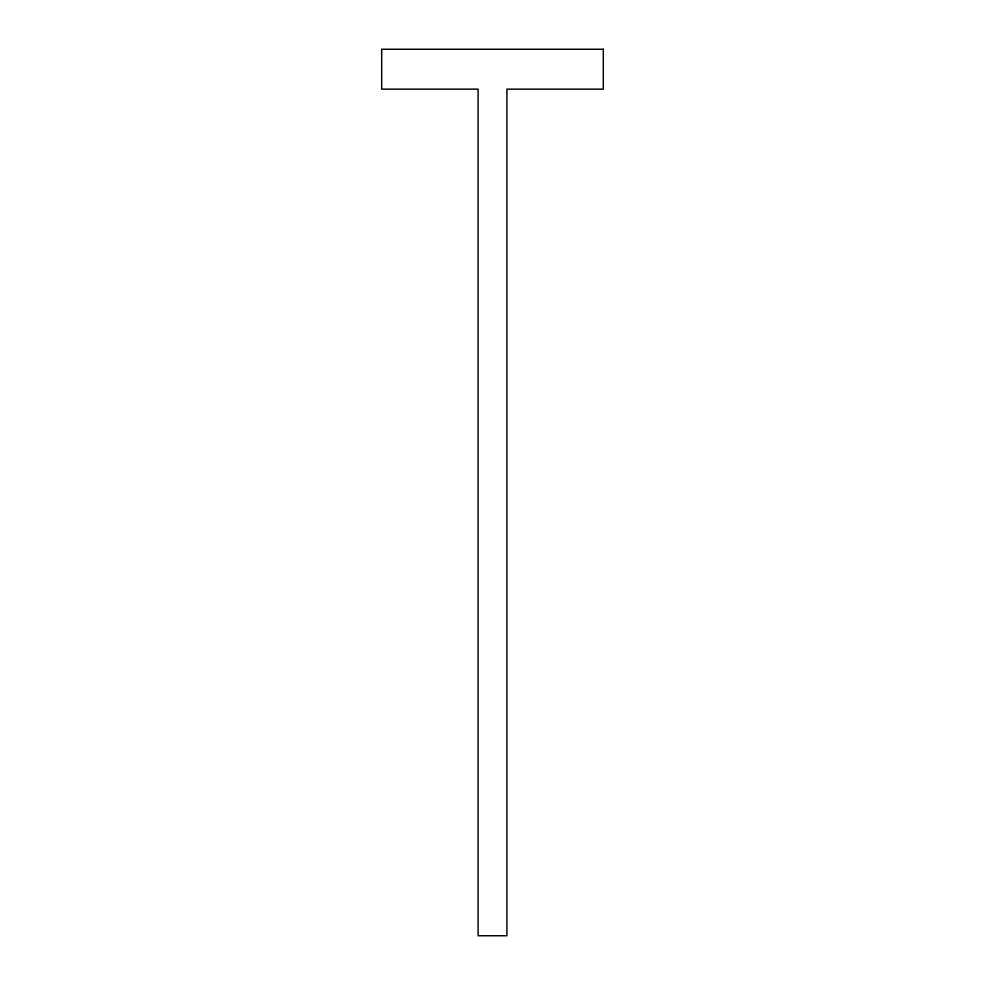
<?xml version="1.0" encoding="UTF-8"?>
<svg xmlns="http://www.w3.org/2000/svg" width="985" height="985" viewBox="0 0 985 985"><rect width="100%" height="100%" fill="white"/><g stroke="black" fill="none" stroke-linecap="round" stroke-linejoin="round"><path stroke-width="1.48" d="M603.312 49.25L381.688 49.25L381.688 89.142L478.094 89.142L478.094 935.75L506.906 935.75L506.906 89.142L603.312 89.142L603.312 49.25"/></g></svg>
